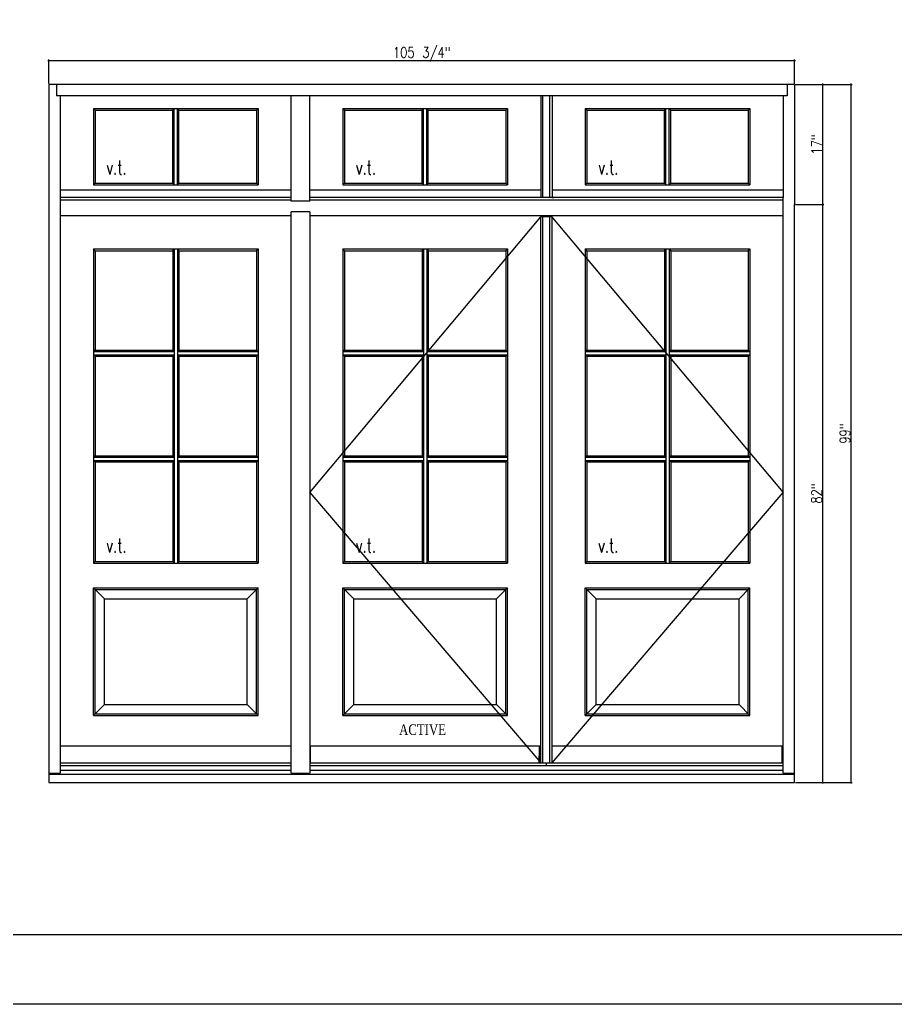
# Model space of a CAD drawing. Header units: inches. Extents: x 1985 to 11287, y 379 to 4336.
# Drawn here: x 9327.3 to 9451.5, y 3266.3 to 3405.9 of the extents above; entities that cross this region are included whole.
import ezdxf

# ---------------------------------------------------------------- set-up
doc = ezdxf.new("R2010")
doc.units = ezdxf.units.IN
doc.header["$MEASUREMENT"] = 0
doc.layers.get('0').update_dxf_attribs({"linetype": 'CONTINUOUS'})
doc.layers.get('Defpoints').update_dxf_attribs({"linetype": 'CONTINUOUS'})
for name, color, linetype in [('COTE1-1 99', 7, 'CONTINUOUS'), ('elevation 99', 7, 'CONTINUOUS'), ('opening side 99', 1, 'CONTINUOUS'), ('separation 99', 3, 'CONTINUOUS')]:
    doc.layers.add(name, color=color, linetype=linetype)
doc.styles.get("Standard").update_dxf_attribs({"font": 'txt.shx', "width": 0.8})
doc.styles.add('Times', font='times.ttf', dxfattribs={"width": 0.8})
doc.dimstyles.new('Elevation', dxfattribs={"dimscale": 2, "dimtxt": 0.75, "dimasz": 0.0625, "dimexe": 0.0625, "dimexo": 0.0625, "dimgap": 0.0625, "dimtad": 1, "dimdec": 5, "dimzin": 0, "dimdsep": 46, "dimlunit": 5, "dimtxsty": 'Standard', "dimblk1": 'OBLIQUE', "dimblk2": 'OBLIQUE', "dimsah": 1, "dimcen": 2, "dimdle": 0.0625, "dimclrd": 1, "dimclre": 1, "dimadec": 1, "dimazin": 0, "dimtfac": 0.375, "dimtdec": 5, "dimtmove": 0, "dimatfit": 3, "dimldrblk": 'OBLIQUE', "dimfxl": 1, "dimfrac": 2, "dimtolj": 1, "dimtzin": 0, "dimarcsym": 0})

# ---------------------------------------------------------------- blocks, each defined once
blk = doc.blocks.new('_OBLIQUE')
at = {"color": 0, "linetype": 'ByBlock'}
blk.add_line((-0.5, -0.5), (0.5, 0.5), dxfattribs=at)
blk = doc.blocks.new('*D231')
at = {"layer": 'COTE1-1 99', "color": 1, "lineweight": -2, "transparency": 16777216}
for p, q in [((9331.3, 3400.13), (9437.3, 3400.13)), ((9331.42, 3396.85), (9331.42, 3400.26)), ((9437.17, 3396.85), (9437.17, 3400.26))]:
    blk.add_line(p, q, dxfattribs=at)
at = {"layer": 'Defpoints', "color": 0, "transparency": 16777216}
for p in [(9437.17, 3400.13), (9331.42, 3396.72), (9437.17, 3396.72)]:
    blk.add_point(p, dxfattribs=at)
at = {"layer": 'COTE1-1 99', "color": 1, "lineweight": -2, "transparency": 16777216, "xscale": 0.125, "yscale": 0.125, "zscale": 0.125, "rotation": 180}
blk.add_blockref('_OBLIQUE', (9331.42, 3400.13), dxfattribs=at)
at = {"layer": 'COTE1-1 99', "color": 1, "lineweight": -2, "transparency": 16777216, "xscale": 0.125, "yscale": 0.125, "zscale": 0.125}
blk.add_blockref('_OBLIQUE', (9437.17, 3400.13), dxfattribs=at)
at = {"layer": 'COTE1-1 99', "color": 0, "transparency": 16777216, "insert": (9384.3, 3401.01), "char_height": 1.5, "attachment_point": 5}
blk.add_mtext('\\A1;105 3/4"', dxfattribs=at)
blk = doc.blocks.new('*D232')
at = {"layer": 'COTE1-1 99', "color": 1, "lineweight": -2, "transparency": 16777216}
for p, q in [((9437.3, 3396.72), (9441.3, 3396.72)), ((9441.18, 3379.6), (9441.18, 3396.85)), ((9437.3, 3379.72), (9441.3, 3379.72))]:
    blk.add_line(p, q, dxfattribs=at)
at = {"layer": 'Defpoints', "color": 0, "transparency": 16777216}
for p in [(9437.17, 3396.72), (9441.18, 3396.72), (9437.17, 3379.72)]:
    blk.add_point(p, dxfattribs=at)
at = {"layer": 'COTE1-1 99', "color": 1, "lineweight": -2, "transparency": 16777216, "xscale": 0.125, "yscale": 0.125, "zscale": 0.125}
for p, rotation in [((9441.18, 3396.72), 90), ((9441.18, 3379.72), 270)]:
    blk.add_blockref('_OBLIQUE', p, dxfattribs=dict(at, rotation=rotation))
at = {"layer": 'COTE1-1 99', "color": 0, "transparency": 16777216, "insert": (9440.3, 3388.22), "char_height": 1.5, "attachment_point": 5, "rotation": 90}
blk.add_mtext('\\A1;17"', dxfattribs=at)
blk = doc.blocks.new('*D233')
at = {"layer": 'COTE1-1 99', "color": 1, "lineweight": -2, "transparency": 16777216}
for p, q in [((9437.3, 3379.72), (9441.3, 3379.72)), ((9441.18, 3297.6), (9441.18, 3379.85)), ((9437.3, 3297.72), (9441.3, 3297.72))]:
    blk.add_line(p, q, dxfattribs=at)
at = {"layer": 'Defpoints', "color": 0, "transparency": 16777216}
for p in [(9437.17, 3379.72), (9441.18, 3379.72), (9437.17, 3297.72)]:
    blk.add_point(p, dxfattribs=at)
at = {"layer": 'COTE1-1 99', "color": 1, "lineweight": -2, "transparency": 16777216, "xscale": 0.125, "yscale": 0.125, "zscale": 0.125}
for p, rotation in [((9441.18, 3379.72), 90), ((9441.18, 3297.72), 270)]:
    blk.add_blockref('_OBLIQUE', p, dxfattribs=dict(at, rotation=rotation))
at = {"layer": 'COTE1-1 99', "color": 0, "transparency": 16777216, "insert": (9440.3, 3338.72), "char_height": 1.5, "attachment_point": 5, "rotation": 90}
blk.add_mtext('\\A1;82"', dxfattribs=at)
blk = doc.blocks.new('*D234')
at = {"layer": 'COTE1-1 99', "color": 1, "lineweight": -2, "transparency": 16777216}
for p, q in [((9437.3, 3396.72), (9445.32, 3396.72)), ((9445.2, 3297.6), (9445.2, 3396.85)), ((9437.3, 3297.72), (9445.32, 3297.72))]:
    blk.add_line(p, q, dxfattribs=at)
at = {"layer": 'Defpoints', "color": 0, "transparency": 16777216}
for p in [(9437.17, 3396.72), (9445.2, 3396.72), (9437.17, 3297.72)]:
    blk.add_point(p, dxfattribs=at)
at = {"layer": 'COTE1-1 99', "color": 1, "lineweight": -2, "transparency": 16777216, "xscale": 0.125, "yscale": 0.125, "zscale": 0.125}
for p, rotation in [((9445.2, 3396.72), 90), ((9445.2, 3297.72), 270)]:
    blk.add_blockref('_OBLIQUE', p, dxfattribs=dict(at, rotation=rotation))
at = {"layer": 'COTE1-1 99', "color": 0, "transparency": 16777216, "insert": (9444.32, 3347.22), "char_height": 1.5, "attachment_point": 5, "rotation": 90}
blk.add_mtext('\\A1;99"', dxfattribs=at)

msp = doc.modelspace()

# ---------------------------------------------------------------- linework, layer by layer
at = {"layer": 'elevation 99'}
for p, q in [((9437.173123, 3396.722979), (9331.423123, 3396.722979)), ((9331.423123, 3396.722979), (9331.423123, 3297.722979)), ((9332.485623, 3396.722979), (9332.485623, 3395.097979)), ((9436.110623, 3396.722979), (9436.110623, 3395.097979)), ((9437.173123, 3396.722979), (9437.173123, 3379.722979)), ((9365.798123, 3395.097979), (9332.485623, 3395.097979)), ((9333.048123, 3395.097979), (9333.048123, 3380.347979)), ((9368.423123, 3395.097979), (9365.798123, 3395.097979)), ((9401.173123, 3395.097979), (9368.423123, 3395.097979)), ((9401.173123, 3395.097979), (9401.173123, 3380.722979)), ((9402.798123, 3395.097979), (9401.173123, 3395.097979)), ((9401.485624, 3380.722979), (9401.485624, 3395.097979)), ((9402.485622, 3380.722979), (9402.485622, 3395.097979)), ((9402.798123, 3395.097979), (9402.798123, 3380.722979)), ((9402.985623, 3395.097979), (9402.798123, 3395.097979)), ((9436.110623, 3395.097979), (9402.985623, 3395.097979)), ((9435.548123, 3395.097979), (9435.548123, 3380.722979)), ((9337.745436, 3393.339028), (9361.100809, 3393.339028)), ((9337.745436, 3393.339028), (9337.745436, 3382.481903)), ((9337.986508, 3393.097957), (9337.745436, 3393.339028)), ((9337.986508, 3393.097957), (9348.985623, 3393.097957)), ((9337.986508, 3393.097957), (9337.986508, 3382.722974)), ((9348.985623, 3393.097957), (9349.189823, 3393.339028)), ((9348.985623, 3382.722974), (9348.985623, 3393.097957)), ((9349.189823, 3382.481903), (9349.189823, 3393.339028)), ((9349.860623, 3393.097957), (9349.656423, 3393.339028)), ((9349.656423, 3382.481903), (9349.656423, 3393.339028)), ((9349.860623, 3393.097957), (9360.859738, 3393.097957)), ((9349.860623, 3382.722974), (9349.860623, 3393.097957)), ((9361.100809, 3393.339028), (9360.859738, 3393.097957)), ((9360.859738, 3393.097957), (9360.859738, 3382.722974)), ((9361.100809, 3393.339028), (9361.100809, 3382.481903)), ((9373.120436, 3393.339028), (9396.476109, 3393.339028)), ((9373.120436, 3393.339028), (9373.120436, 3382.481903)), ((9373.361508, 3393.097957), (9373.120436, 3393.339028)), ((9373.361508, 3393.097957), (9384.360623, 3393.097957)), ((9373.361508, 3393.097957), (9373.361508, 3382.722974)), ((9384.360623, 3393.097957), (9384.564823, 3393.339028)), ((9384.360623, 3382.722974), (9384.360623, 3393.097957)), ((9384.564823, 3382.481903), (9384.564823, 3393.339028)), ((9385.235623, 3393.097957), (9385.031423, 3393.339028)), ((9385.031423, 3382.481903), (9385.031423, 3393.339028)), ((9385.235623, 3393.097957), (9396.235038, 3393.097957)), ((9385.235623, 3382.722974), (9385.235623, 3393.097957)), ((9396.476109, 3393.339028), (9396.235038, 3393.097957)), ((9396.235038, 3393.097957), (9396.235038, 3382.722974)), ((9396.476109, 3393.339028), (9396.476109, 3382.481903)), ((9407.495136, 3393.339028), (9430.850809, 3393.339028)), ((9407.495136, 3393.339028), (9407.495136, 3382.481903)), ((9407.736208, 3393.097957), (9407.495136, 3393.339028)), ((9407.736208, 3393.097957), (9418.735623, 3393.097957)), ((9407.736208, 3393.097957), (9407.736208, 3382.722974)), ((9418.735623, 3393.097957), (9418.939823, 3393.339028)), ((9418.735623, 3382.722974), (9418.735623, 3393.097957)), ((9418.939823, 3382.481903), (9418.939823, 3393.339028)), ((9419.610623, 3393.097957), (9419.406423, 3393.339028)), ((9419.406423, 3382.481903), (9419.406423, 3393.339028)), ((9419.610623, 3393.097957), (9430.609738, 3393.097957)), ((9419.610623, 3382.722974), (9419.610623, 3393.097957)), ((9430.850809, 3393.339028), (9430.609738, 3393.097957)), ((9430.609738, 3393.097957), (9430.609738, 3382.722974)), ((9430.850809, 3393.339028), (9430.850809, 3382.481903)), ((9337.745436, 3382.481903), (9337.986508, 3382.722974)), ((9337.745436, 3382.481903), (9361.100809, 3382.481903)), ((9337.980031, 3382.722974), (9348.985623, 3382.722974)), ((9348.985623, 3382.722974), (9349.189823, 3382.481903)), ((9349.656423, 3382.481903), (9349.860623, 3382.722974)), ((9349.860623, 3382.722974), (9360.859738, 3382.722974)), ((9361.100809, 3382.481903), (9360.859738, 3382.722974)), ((9373.120436, 3382.481903), (9373.361508, 3382.722974)), ((9373.120436, 3382.481903), (9396.476109, 3382.481903)), ((9373.355031, 3382.722974), (9384.360623, 3382.722974)), ((9384.360623, 3382.722974), (9384.564823, 3382.481903)), ((9385.031423, 3382.481903), (9385.235623, 3382.722974)), ((9385.235623, 3382.722974), (9396.235038, 3382.722974)), ((9396.476109, 3382.481903), (9396.235038, 3382.722974)), ((9407.495136, 3382.481903), (9407.736208, 3382.722974)), ((9407.495136, 3382.481903), (9430.850809, 3382.481903)), ((9407.729731, 3382.722974), (9418.735623, 3382.722974)), ((9418.735623, 3382.722974), (9418.939823, 3382.481903)), ((9419.406423, 3382.481903), (9419.610623, 3382.722974)), ((9419.610623, 3382.722974), (9430.609738, 3382.722974)), ((9430.850809, 3382.481903), (9430.609738, 3382.722974)), ((9331.423123, 3380.722979), (9331.423123, 3297.722979)), ((9365.798123, 3381.722979), (9333.048123, 3381.722979)), ((9365.798123, 3380.722979), (9333.048123, 3380.722979)), ((9333.048123, 3380.722979), (9333.048123, 3380.347979)), ((9401.173123, 3381.722979), (9368.423123, 3381.722979)), ((9401.173123, 3380.722979), (9368.423123, 3380.722979)), ((9402.798123, 3380.722979), (9401.173123, 3380.722979)), ((9435.548123, 3381.722979), (9402.798123, 3381.722979)), ((9402.798123, 3380.722979), (9402.985623, 3380.722979)), ((9435.548123, 3380.722979), (9402.798123, 3380.722979)), ((9435.548123, 3380.347979), (9435.548123, 3380.722979)), ((9435.548123, 3380.347979), (9435.548123, 3380.722979)), ((9333.048123, 3380.347979), (9365.798123, 3380.347979)), ((9333.048123, 3380.347979), (9333.048123, 3378.097979)), ((9368.423123, 3380.160479), (9365.798123, 3380.160479)), ((9368.423123, 3380.347979), (9401.173123, 3380.347979)), ((9401.173123, 3380.347979), (9402.798123, 3380.347979)), ((9402.798123, 3380.347979), (9435.548123, 3380.347979)), ((9435.548123, 3378.097979), (9435.548123, 3380.347979)), ((9437.173123, 3297.722979), (9437.173123, 3379.722979)), ((9437.173123, 3297.722979), (9437.173123, 3379.722979)), ((9365.798123, 3378.097979), (9333.048123, 3378.097979)), ((9365.798123, 3378.097979), (9333.048123, 3378.097979)), ((9333.048123, 3378.097979), (9333.048123, 3299.051104)), ((9333.048123, 3378.097979), (9333.048123, 3299.051104)), ((9365.798123, 3299.051104), (9365.798123, 3378.660479)), ((9368.423123, 3378.660479), (9365.798123, 3378.660479)), ((9368.423123, 3378.660479), (9368.423123, 3299.051104)), ((9403.485623, 3378.097979), (9368.423123, 3378.097979)), ((9403.485623, 3378.097979), (9368.423123, 3378.097979)), ((9435.548123, 3378.097979), (9401.110623, 3378.097979)), ((9435.548123, 3378.097979), (9401.110623, 3378.097979)), ((9402.798122, 3377.972979), (9401.173124, 3377.972979)), ((9401.173124, 3300.535473), (9401.173124, 3377.972979)), ((9402.798122, 3377.972979), (9401.173124, 3377.972979)), ((9401.485624, 3300.535473), (9401.485624, 3377.972979)), ((9401.525762, 3377.972979), (9401.525762, 3378.097979)), ((9401.525762, 3377.972979), (9401.525762, 3378.097979)), ((9401.641923, 3377.972979), (9401.641923, 3378.097979)), ((9401.641923, 3377.972979), (9401.641923, 3378.097979)), ((9401.735623, 3377.972979), (9401.735623, 3378.097979)), ((9401.735623, 3377.972979), (9401.735623, 3378.097979)), ((9402.235623, 3377.972979), (9402.235623, 3378.097979)), ((9402.235623, 3377.972979), (9402.235623, 3378.097979)), ((9402.485622, 3300.535473), (9402.485622, 3377.972979)), ((9402.798122, 3300.535473), (9402.798122, 3377.972979)), ((9435.548123, 3299.051104), (9435.548123, 3378.097979)), ((9435.548123, 3299.051104), (9435.548123, 3378.097979)), ((9337.744536, 3373.428302), (9337.744536, 3328.861307)), ((9337.744536, 3373.428302), (9361.101709, 3373.428302)), ((9337.985608, 3373.16043), (9337.744536, 3373.428302)), ((9337.985608, 3373.16043), (9337.985608, 3359.05693)), ((9337.985608, 3373.16043), (9348.985623, 3373.16043)), ((9348.985623, 3373.16043), (9349.189823, 3373.428302)), ((9348.985623, 3373.16043), (9348.985623, 3359.05693)), ((9349.189823, 3373.428302), (9349.189823, 3328.861307)), ((9349.656423, 3373.428302), (9349.656423, 3328.861307)), ((9349.656423, 3373.428302), (9349.860623, 3373.16043)), ((9349.860623, 3373.16043), (9349.860623, 3359.05693)), ((9349.860623, 3373.16043), (9360.860638, 3373.16043)), ((9360.860638, 3373.16043), (9361.101709, 3373.428302)), ((9360.860638, 3373.16043), (9360.860638, 3359.05693)), ((9361.101709, 3373.428302), (9361.101709, 3328.861307)), ((9373.119536, 3373.428302), (9373.119536, 3328.861307)), ((9373.119536, 3373.428302), (9396.476709, 3373.428302)), ((9373.360608, 3373.16043), (9373.119536, 3373.428302)), ((9373.360608, 3373.16043), (9373.360608, 3359.05693)), ((9373.360608, 3373.16043), (9384.360623, 3373.16043)), ((9384.360623, 3373.16043), (9384.564823, 3373.428302)), ((9384.360623, 3373.16043), (9384.360623, 3359.05693)), ((9384.564823, 3373.428302), (9384.564823, 3328.861307)), ((9385.031423, 3373.428302), (9385.031423, 3328.861307)), ((9385.031423, 3373.428302), (9385.235623, 3373.16043)), ((9385.235623, 3373.16043), (9385.235623, 3359.05693)), ((9385.235623, 3373.16043), (9396.235638, 3373.16043)), ((9396.235638, 3373.16043), (9396.476709, 3373.428302)), ((9396.235638, 3373.16043), (9396.235638, 3359.05693)), ((9396.476709, 3373.428302), (9396.476709, 3328.861307)), ((9407.735608, 3373.16043), (9407.494536, 3373.428302)), ((9407.494536, 3373.428302), (9430.851709, 3373.428302)), ((9407.494536, 3373.428302), (9407.494536, 3328.861307)), ((9407.735608, 3373.16043), (9418.735623, 3373.16043)), ((9407.735608, 3373.16043), (9407.735608, 3359.05693)), ((9418.735623, 3373.16043), (9418.939823, 3373.428302)), ((9418.735623, 3373.16043), (9418.735623, 3359.05693)), ((9418.939823, 3373.428302), (9418.939823, 3328.861307)), ((9419.406423, 3373.428302), (9419.610623, 3373.16043)), ((9419.406423, 3373.428302), (9419.406423, 3328.861307)), ((9419.610623, 3373.16043), (9430.610638, 3373.16043)), ((9419.610623, 3373.16043), (9419.610623, 3359.05693)), ((9430.610638, 3373.16043), (9430.851709, 3373.428302)), ((9430.610638, 3373.16043), (9430.610638, 3359.05693)), ((9430.851709, 3373.428302), (9430.851709, 3328.861307)), ((9337.985608, 3359.05693), (9337.744536, 3358.85273)), ((9337.744536, 3358.85273), (9349.189823, 3358.85273)), ((9337.744536, 3358.38613), (9349.189823, 3358.38613)), ((9337.985608, 3358.18193), (9337.744536, 3358.38613)), ((9337.985608, 3359.05693), (9348.985623, 3359.05693)), ((9337.985608, 3358.18193), (9348.985623, 3358.18193)), ((9337.985608, 3358.18193), (9337.985608, 3344.07843)), ((9348.985623, 3359.05693), (9349.189823, 3358.85273)), ((9348.985623, 3358.18193), (9349.189823, 3358.38613)), ((9348.985623, 3358.18193), (9348.985623, 3344.07843)), ((9349.860623, 3359.05693), (9349.656423, 3358.85273)), ((9349.656423, 3358.85273), (9361.101709, 3358.85273)), ((9349.860623, 3358.18193), (9349.656423, 3358.38613)), ((9349.656423, 3358.38613), (9361.101709, 3358.38613)), ((9349.860623, 3359.05693), (9360.860638, 3359.05693)), ((9349.860623, 3358.18193), (9360.860638, 3358.18193)), ((9349.860623, 3358.18193), (9349.860623, 3344.07843)), ((9360.860638, 3359.05693), (9361.101709, 3358.85273)), ((9360.860638, 3358.18193), (9361.101709, 3358.38613)), ((9360.860638, 3358.18193), (9360.860638, 3344.07843)), ((9373.360608, 3359.05693), (9373.119536, 3358.85273)), ((9373.119536, 3358.85273), (9384.564823, 3358.85273)), ((9373.119536, 3358.38613), (9384.564823, 3358.38613)), ((9373.360608, 3358.18193), (9373.119536, 3358.38613)), ((9373.360608, 3359.05693), (9384.360623, 3359.05693)), ((9373.360608, 3358.18193), (9384.360623, 3358.18193)), ((9373.360608, 3358.18193), (9373.360608, 3344.07843)), ((9384.360623, 3359.05693), (9384.564823, 3358.85273)), ((9384.360623, 3358.18193), (9384.564823, 3358.38613)), ((9384.360623, 3358.18193), (9384.360623, 3344.07843)), ((9385.235623, 3359.05693), (9385.031423, 3358.85273)), ((9385.031423, 3358.85273), (9396.476709, 3358.85273)), ((9385.235623, 3358.18193), (9385.031423, 3358.38613)), ((9385.031423, 3358.38613), (9396.476709, 3358.38613)), ((9385.235623, 3359.05693), (9396.235638, 3359.05693)), ((9385.235623, 3358.18193), (9396.235638, 3358.18193)), ((9385.235623, 3358.18193), (9385.235623, 3344.07843)), ((9396.235638, 3359.05693), (9396.476709, 3358.85273)), ((9396.235638, 3358.18193), (9396.476709, 3358.38613)), ((9396.235638, 3358.18193), (9396.235638, 3344.07843)), ((9407.735608, 3359.05693), (9407.494536, 3358.85273)), ((9407.494536, 3358.85273), (9418.939823, 3358.85273)), ((9407.735608, 3358.18193), (9407.494536, 3358.38613)), ((9407.494536, 3358.38613), (9418.939823, 3358.38613)), ((9407.735608, 3359.05693), (9418.735623, 3359.05693)), ((9407.735608, 3358.18193), (9407.735608, 3344.07843)), ((9407.735608, 3358.18193), (9418.735623, 3358.18193)), ((9418.735623, 3359.05693), (9418.939823, 3358.85273)), ((9418.735623, 3358.18193), (9418.939823, 3358.38613)), ((9418.735623, 3358.18193), (9418.735623, 3344.07843)), ((9419.610623, 3359.05693), (9419.406423, 3358.85273)), ((9419.406423, 3358.85273), (9430.851709, 3358.85273)), ((9419.406423, 3358.38613), (9430.851709, 3358.38613)), ((9419.610623, 3358.18193), (9419.406423, 3358.38613)), ((9419.610623, 3359.05693), (9430.610638, 3359.05693)), ((9419.610623, 3358.18193), (9419.610623, 3344.07843)), ((9419.610623, 3358.18193), (9430.610638, 3358.18193)), ((9430.610638, 3359.05693), (9430.851709, 3358.85273)), ((9430.610638, 3358.18193), (9430.851709, 3358.38613)), ((9430.610638, 3358.18193), (9430.610638, 3344.07843)), ((9337.985608, 3344.07843), (9337.744536, 3343.87423)), ((9337.744536, 3343.87423), (9349.189823, 3343.87423)), ((9337.744536, 3343.412079), (9349.189823, 3343.412079)), ((9337.985608, 3344.07843), (9348.985623, 3344.07843)), ((9337.985608, 3343.207879), (9348.985623, 3343.207879)), ((9337.985608, 3343.207879), (9337.985608, 3329.102379)), ((9348.985623, 3343.207879), (9348.985623, 3329.102379)), ((9349.656423, 3343.87423), (9361.101709, 3343.87423)), ((9349.656423, 3343.412079), (9361.101709, 3343.412079)), ((9349.860623, 3344.07843), (9360.860638, 3344.07843)), ((9349.860623, 3343.207879), (9349.860623, 3329.102379)), ((9349.860623, 3343.207879), (9360.860638, 3343.207879)), ((9360.860638, 3344.07843), (9361.101709, 3343.87423)), ((9360.860638, 3343.207879), (9361.101709, 3343.412079)), ((9360.860638, 3343.207879), (9360.860638, 3329.102379)), ((9373.360608, 3344.07843), (9373.119536, 3343.87423)), ((9373.119536, 3343.87423), (9384.564823, 3343.87423)), ((9373.119536, 3343.412079), (9384.564823, 3343.412079)), ((9373.360608, 3344.07843), (9384.360623, 3344.07843)), ((9373.360608, 3343.207879), (9384.360623, 3343.207879)), ((9373.360608, 3343.207879), (9373.360608, 3329.102379)), ((9384.360623, 3343.207879), (9384.360623, 3329.102379)), ((9385.031423, 3343.87423), (9396.476709, 3343.87423)), ((9385.031423, 3343.412079), (9396.476709, 3343.412079)), ((9385.235623, 3344.07843), (9396.235638, 3344.07843)), ((9385.235623, 3343.207879), (9385.235623, 3329.102379)), ((9385.235623, 3343.207879), (9396.235638, 3343.207879)), ((9396.235638, 3344.07843), (9396.476709, 3343.87423)), ((9396.235638, 3343.207879), (9396.476709, 3343.412079)), ((9396.235638, 3343.207879), (9396.235638, 3329.102379)), ((9407.735608, 3344.07843), (9407.494536, 3343.87423)), ((9407.494536, 3343.87423), (9418.939823, 3343.87423)), ((9407.494536, 3343.412079), (9418.939823, 3343.412079)), ((9407.735608, 3344.07843), (9418.735623, 3344.07843)), ((9407.735608, 3343.207879), (9407.735608, 3329.102379)), ((9407.735608, 3343.207879), (9418.735623, 3343.207879)), ((9418.735623, 3343.207879), (9418.735623, 3329.102379)), ((9419.406423, 3343.87423), (9430.851709, 3343.87423)), ((9419.406423, 3343.412079), (9430.851709, 3343.412079)), ((9419.610623, 3344.07843), (9430.610638, 3344.07843)), ((9419.610623, 3343.207879), (9430.610638, 3343.207879)), ((9419.610623, 3343.207879), (9419.610623, 3329.102379)), ((9430.610638, 3344.07843), (9430.851709, 3343.87423)), ((9430.610638, 3343.207879), (9430.851709, 3343.412079)), ((9430.610638, 3343.207879), (9430.610638, 3329.102379)), ((9337.744536, 3328.861307), (9337.985608, 3329.102379)), ((9337.744536, 3328.861307), (9361.101709, 3328.861307)), ((9337.985608, 3329.102379), (9348.985623, 3329.102379)), ((9348.985623, 3329.102379), (9349.189823, 3328.861307)), ((9349.860623, 3329.102379), (9349.656423, 3328.861307)), ((9349.860623, 3329.102379), (9360.860638, 3329.102379)), ((9361.101709, 3328.861307), (9360.860638, 3329.102379)), ((9373.119536, 3328.861307), (9373.360608, 3329.102379)), ((9373.119536, 3328.861307), (9396.476709, 3328.861307)), ((9373.360608, 3329.102379), (9384.360623, 3329.102379)), ((9384.360623, 3329.102379), (9384.564823, 3328.861307)), ((9385.235623, 3329.102379), (9385.031423, 3328.861307)), ((9385.235623, 3329.102379), (9396.235638, 3329.102379)), ((9396.476709, 3328.861307), (9396.235638, 3329.102379)), ((9407.494536, 3328.861307), (9407.735608, 3329.102379)), ((9407.494536, 3328.861307), (9430.851709, 3328.861307)), ((9407.735608, 3329.102379), (9418.735623, 3329.102379)), ((9418.735623, 3329.102379), (9418.939823, 3328.861307)), ((9419.610623, 3329.102379), (9419.406423, 3328.861307)), ((9419.610623, 3329.102379), (9430.610638, 3329.102379)), ((9430.851709, 3328.861307), (9430.610638, 3329.102379)), ((9337.744478, 3325.34345), (9361.101753, 3325.34345)), ((9337.744478, 3307.231868), (9337.744478, 3325.34345)), ((9339.298049, 3323.789829), (9337.744478, 3325.34345)), ((9337.985549, 3325.102329), (9360.860682, 3325.102329)), ((9337.985549, 3307.472939), (9337.985549, 3325.102329)), ((9361.101753, 3325.34345), (9359.548182, 3323.789829)), ((9360.860682, 3307.472939), (9360.860682, 3325.102329)), ((9361.101753, 3307.231868), (9361.101753, 3325.34345)), ((9374.673049, 3323.789829), (9373.119478, 3325.34345)), ((9373.119478, 3307.231868), (9373.119478, 3325.34345)), ((9373.119478, 3325.34345), (9396.476753, 3325.34345)), ((9373.360549, 3307.472939), (9373.360549, 3325.102329)), ((9373.360549, 3325.102329), (9396.235682, 3325.102329)), ((9396.476753, 3325.34345), (9394.923182, 3323.789829)), ((9396.235682, 3307.472939), (9396.235682, 3325.102329)), ((9396.476753, 3307.231868), (9396.476753, 3325.34345)), ((9409.048049, 3323.789829), (9407.494478, 3325.34345)), ((9407.494478, 3307.231868), (9407.494478, 3325.34345)), ((9407.494478, 3325.34345), (9430.851753, 3325.34345)), ((9407.735549, 3307.472939), (9407.735549, 3325.102329)), ((9407.735549, 3325.102329), (9430.610682, 3325.102329)), ((9430.851753, 3325.34345), (9429.298182, 3323.789829)), ((9430.610682, 3307.472939), (9430.610682, 3325.102329)), ((9430.851753, 3307.231868), (9430.851753, 3325.34345)), ((9339.298049, 3323.789829), (9359.548182, 3323.789829)), ((9339.298049, 3308.785439), (9339.298049, 3323.789829)), ((9359.548182, 3308.785439), (9359.548182, 3323.789829)), ((9374.673049, 3308.785439), (9374.673049, 3323.789829)), ((9374.673049, 3323.789829), (9394.923182, 3323.789829)), ((9394.923182, 3308.785439), (9394.923182, 3323.789829)), ((9409.048049, 3308.785439), (9409.048049, 3323.789829)), ((9409.048049, 3323.789829), (9429.298182, 3323.789829)), ((9429.298182, 3308.785439), (9429.298182, 3323.789829)), ((9337.744478, 3307.231868), (9339.298049, 3308.785439)), ((9339.298049, 3308.785439), (9359.548182, 3308.785439)), ((9361.101753, 3307.231868), (9359.548182, 3308.785439)), ((9373.119478, 3307.231868), (9374.673049, 3308.785439)), ((9374.673049, 3308.785439), (9394.923182, 3308.785439)), ((9396.476753, 3307.231868), (9394.923182, 3308.785439)), ((9407.494478, 3307.231868), (9409.048049, 3308.785439)), ((9409.048049, 3308.785439), (9429.298182, 3308.785439)), ((9430.851753, 3307.231868), (9429.298182, 3308.785439)), ((9337.744478, 3307.231868), (9361.101753, 3307.231868)), ((9337.985549, 3307.472939), (9360.860682, 3307.472939)), ((9373.119478, 3307.231868), (9396.476753, 3307.231868)), ((9373.360549, 3307.472939), (9396.235682, 3307.472939)), ((9407.494478, 3307.231868), (9430.851753, 3307.231868)), ((9407.735549, 3307.472939), (9430.610682, 3307.472939)), ((9365.798123, 3302.910473), (9333.048123, 3302.910473)), ((9365.673123, 3302.910473), (9333.173123, 3302.910473)), ((9368.548123, 3300.535473), (9368.548123, 3302.910473)), ((9401.025762, 3302.910473), (9368.548123, 3302.910473)), ((9368.548123, 3300.535473), (9368.548123, 3302.910473)), ((9401.025762, 3302.910473), (9368.548123, 3302.910473)), ((9401.025762, 3300.535473), (9401.025762, 3302.910473)), ((9401.025762, 3300.535473), (9401.025762, 3302.910473)), ((9435.423123, 3302.910473), (9402.798122, 3302.910473)), ((9403.302225, 3302.910473), (9402.798122, 3302.910473)), ((9435.423123, 3302.910473), (9402.798122, 3302.910473)), ((9403.302225, 3302.910473), (9402.798122, 3302.910473)), ((9435.423123, 3300.535473), (9435.423123, 3302.910473)), ((9435.423123, 3300.535473), (9435.423123, 3302.910473)), ((9333.048123, 3300.535473), (9365.798123, 3300.535473)), ((9333.048123, 3300.535473), (9365.798123, 3300.535473)), ((9333.048123, 3300.143855), (9365.798123, 3300.143855)), ((9333.048123, 3300.143855), (9365.798123, 3300.143855)), ((9368.423123, 3300.535473), (9435.548123, 3300.535473)), ((9368.423123, 3300.535473), (9435.548123, 3300.535473)), ((9368.423123, 3300.143855), (9435.548123, 3300.143855)), ((9368.423123, 3300.143855), (9435.548123, 3300.143855)), ((9400.900762, 3300.722973), (9400.900762, 3300.535473)), ((9400.900762, 3300.722973), (9400.900762, 3300.535473)), ((9400.939005, 3300.535473), (9400.94843, 3300.660473)), ((9400.939005, 3300.535473), (9400.94843, 3300.660473)), ((9400.94843, 3300.660473), (9400.959058, 3300.535473)), ((9400.94843, 3300.660473), (9400.959058, 3300.535473)), ((9401.985623, 3300.143855), (9401.985623, 3300.535473)), ((9401.985623, 3300.143855), (9401.985623, 3300.535473)), ((9331.423123, 3299.051104), (9333.048123, 3299.051104)), ((9331.423123, 3299.051104), (9333.048123, 3299.051104)), ((9331.423123, 3298.910479), (9368.423123, 3298.910479)), ((9331.423123, 3298.910479), (9368.423123, 3298.910479)), ((9333.048123, 3299.472973), (9365.798123, 3299.472973)), ((9365.798123, 3299.051104), (9368.423123, 3299.051104)), ((9365.798123, 3299.051104), (9368.423123, 3299.051104)), ((9365.798123, 3299.051104), (9368.423123, 3299.051104)), ((9365.798123, 3299.051104), (9368.423123, 3299.051104)), ((9365.798123, 3298.910479), (9437.173123, 3298.910479)), ((9365.798123, 3298.910479), (9437.173123, 3298.910479)), ((9368.423123, 3299.472973), (9435.548123, 3299.472973)), ((9435.548123, 3299.051104), (9437.173123, 3299.051104)), ((9435.548123, 3299.051104), (9437.173123, 3299.051104)), ((9331.423123, 3297.722979), (9359.298123, 3297.722979)), ((9331.423123, 3297.722979), (9365.798123, 3297.722979)), ((9331.423123, 3297.722979), (9368.423123, 3297.722979)), ((9331.423123, 3297.722979), (9368.423123, 3297.722979)), ((9331.423123, 3297.722979), (9365.798123, 3297.722979)), ((9331.423123, 3297.722979), (9359.298123, 3297.722979)), ((9365.798123, 3297.722979), (9437.173123, 3297.722979)), ((9365.798123, 3297.722979), (9396.798123, 3297.722979)), ((9365.798123, 3297.722979), (9437.173123, 3297.722979)), ((9365.798123, 3297.722979), (9396.798123, 3297.722979))]:
    msp.add_line(p, q, dxfattribs=at)
at = {"layer": 'elevation 99', "color": 7}
for p, q in [((9365.798123, 3380.160479), (9365.798123, 3395.097979)), ((9368.423123, 3380.160479), (9368.423123, 3395.097979)), ((9337.985608, 3343.207879), (9337.744536, 3343.412079)), ((9348.985623, 3344.07843), (9349.189823, 3343.87423)), ((9348.985623, 3343.207879), (9349.189823, 3343.412079)), ((9349.860623, 3344.07843), (9349.656423, 3343.87423)), ((9349.860623, 3343.207879), (9349.656423, 3343.412079)), ((9373.360608, 3343.207879), (9373.119536, 3343.412079)), ((9384.360623, 3344.07843), (9384.564823, 3343.87423)), ((9384.360623, 3343.207879), (9384.564823, 3343.412079)), ((9385.235623, 3344.07843), (9385.031423, 3343.87423)), ((9385.235623, 3343.207879), (9385.031423, 3343.412079)), ((9407.735608, 3343.207879), (9407.494536, 3343.412079)), ((9418.735623, 3344.07843), (9418.939823, 3343.87423)), ((9418.735623, 3343.207879), (9418.939823, 3343.412079)), ((9419.610623, 3344.07843), (9419.406423, 3343.87423)), ((9419.610623, 3343.207879), (9419.406423, 3343.412079))]:
    msp.add_line(p, q, dxfattribs=at)
at = {"layer": 'elevation 99'}
for centre, radius, start, end in [((9382.8603, 3302.645715), 18.140881, 354.32963932, 0.35560171), ((9382.8603, 3302.645715), 18.140881, 354.32963932, 0.35560171), ((9401.412309, 3302.769017), 0.411617, 159.90001428, 181.49147604), ((9401.412309, 3302.769017), 0.411617, 159.90001428, 181.49147604), ((9403.558295, 3300.551062), 2.663087, 173.48326078, 176.29878354), ((9403.558295, 3300.551062), 2.663087, 173.48326078, 176.29878354)]:
    msp.add_arc(centre, radius, start, end, dxfattribs=at)
at = {"layer": 'opening side 99', "color": 1}
for p, q in [((9368.423123, 3338.887041), (9401.173124, 3377.972979)), ((9402.610623, 3378.097979), (9435.548123, 3338.887041)), ((9368.423123, 3338.887041), (9401.173124, 3300.535473)), ((9402.798122, 3300.535473), (9435.548123, 3338.887041))]:
    msp.add_line(p, q, dxfattribs=at)
at = {"layer": 'separation 99'}
msp.add_line((9943.552213, 3276.128059), (7685.752407, 3276.128059), dxfattribs=at)
msp.add_lwpolyline([(9954.635727, 3266.28393), (7087.963638, 3266.28393), (7087.963638, 4336.37128), (9954.635727, 4336.37128)], close=True, dxfattribs=at)

# ---------------------------------------------------------------- texts
at = {"layer": 'elevation 99', "width": 0.7}
for p in [(9339.571119, 3383.968238), (9374.946119, 3383.968238), (9409.321119, 3383.968238), (9339.565543, 3330.347642), (9374.940543, 3330.347642), (9409.315543, 3330.347642)]:
    msp.add_text('v.t.', height=2, dxfattribs=at).set_placement(p)
at = {"layer": 'opening side 99', "color": 1, "insert": (9381.095067, 3305.983054), "char_height": 1.5, "width": 15.987, "attachment_point": 1, "style": 'Times'}
msp.add_mtext('ACTIVE', dxfattribs=at)

# ---------------------------------------------------------------- dimensions: what is measured, and where the dimension line sits
at = {"layer": 'COTE1-1 99'}
dim = msp.add_linear_dim(base=(9437.173123, 3400.130656), p1=(9331.423123, 3396.722979), p2=(9437.173123, 3396.722979), dimstyle='Elevation', override={"dimtxt": 0.75, "dimdec": 5, "dimlunit": 5, "dimpost": '"'}, dxfattribs=at)
dim.commit()
dim.dimension.update_dxf_attribs({"geometry": '*D231', "text_midpoint": (9384.298123, 3401.005656)})
for base, p1, p2, override, picture, middle in [((9441.176676, 3396.722979), (9437.173123, 3379.722979), (9437.173123, 3396.722979), {"dimtxt": 0.75, "dimdec": 5, "dimlunit": 5, "dimpost": '"'}, '*D232', (9440.301676, 3388.222979)), ((9445.197282, 3396.722979), (9437.173123, 3297.722979), (9437.173123, 3396.722979), {"dimpost": '"'}, '*D234', (9444.322282, 3347.222979)), ((9441.176676, 3379.722979), (9437.173123, 3297.722979), (9437.173123, 3379.722979), {"dimtxt": 0.75, "dimdec": 5, "dimlunit": 5, "dimpost": '"'}, '*D233', (9440.301676, 3338.722979))]:
    dim = msp.add_linear_dim(base=base, p1=p1, p2=p2, angle=90, dimstyle='Elevation', override=override, dxfattribs=at)
    dim.commit()
    dim.dimension.update_dxf_attribs({"geometry": picture, "text_midpoint": middle})

doc.saveas('drawing.dxf')
